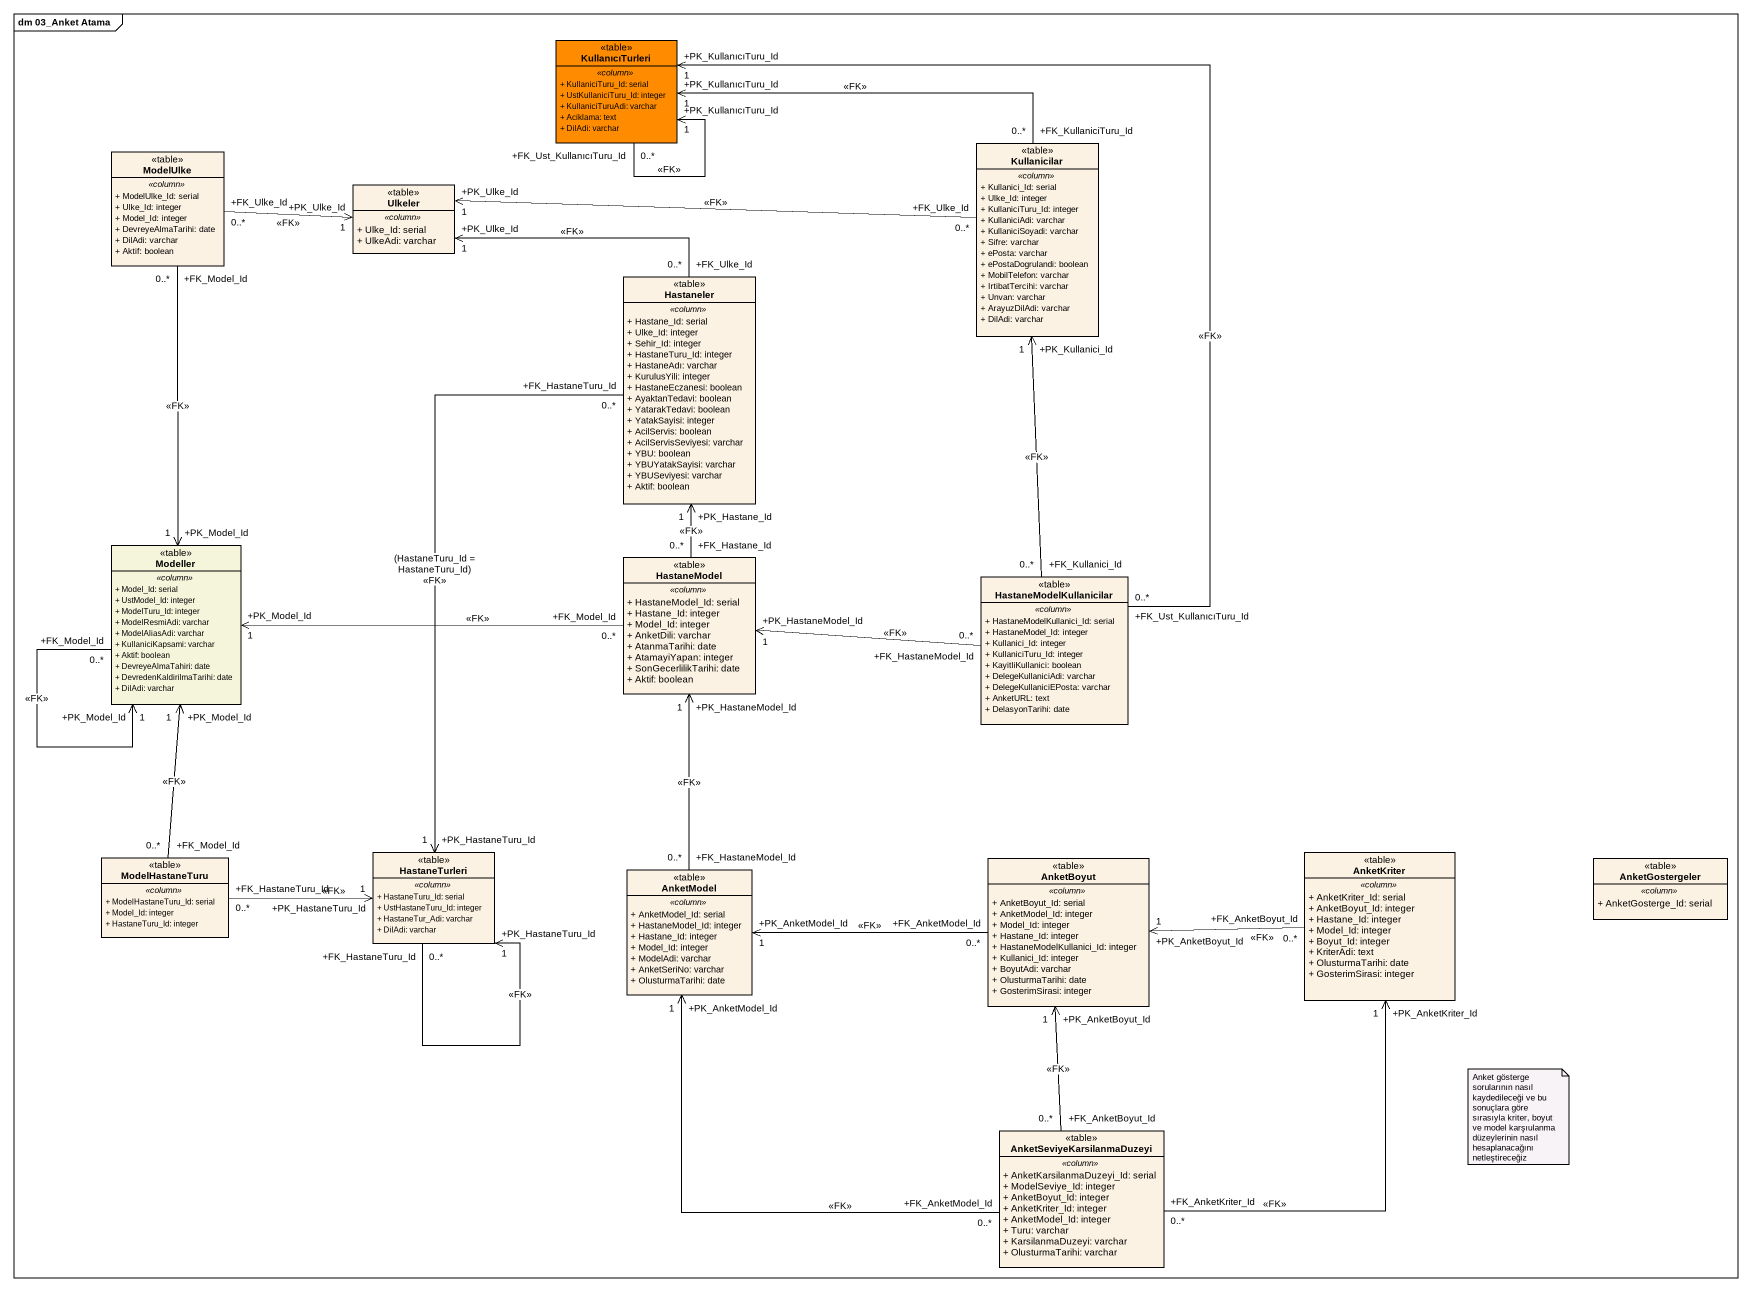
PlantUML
@startuml
mainframe dm 03_Anket Atama
hide circle
hide empty members
skinparam classAttributeIconSize 0
class KullanıcıTurleri <<table>> #FF8C00 {
  .. <<column>> ..
  + KullaniciTuru_Id: serial
  + UstKullaniciTuru_Id: integer
  + KullaniciTuruAdi: varchar
  + Aciklama: text
  + DilAdi: varchar
}
class Kullanicilar <<table>> {
  .. <<column>> ..
  + Kullanici_Id: serial
  + Ulke_Id: integer
  + KullaniciTuru_Id: integer
  + KullaniciAdi: varchar
  + KullaniciSoyadi: varchar
  + Sifre: varchar
  + ePosta: varchar
  + ePostaDogrulandi: boolean
  + MobilTelefon: varchar
  + IrtibatTercihi: varchar
  + Unvan: varchar
  + ArayuzDilAdi: varchar
  + DilAdi: varchar
}
class ModelUlke <<table>> {
  .. <<column>> ..
  + ModelUlke_Id: serial
  + Ulke_Id: integer
  + Model_Id: integer
  + DevreyeAlmaTarihi: date
  + DilAdi: varchar
  + Aktif: boolean
}
class Ulkeler <<table>> {
  .. <<column>> ..
  + Ulke_Id: serial
  + UlkeAdi: varchar
}
class Hastaneler <<table>> {
  .. <<column>> ..
  + Hastane_Id: serial
  + Ulke_Id: integer
  + Sehir_Id: integer
  + HastaneTuru_Id: integer
  + HastaneAdı: varchar
  + KurulusYili: integer
  + HastaneEczanesi: boolean
  + AyaktanTedavi: boolean
  + YatarakTedavi: boolean
  + YatakSayisi: integer
  + AcilServis: boolean
  + AcilServisSeviyesi: varchar
  + YBU: boolean
  + YBUYatakSayisi: varchar
  + YBUSeviyesi: varchar
  + Aktif: boolean
}
class Modeller <<table>> #F5F5DC {
  .. <<column>> ..
  + Model_Id: serial
  + UstModel_Id: integer
  + ModelTuru_Id: integer
  + ModelResmiAdi: varchar
  + ModelAliasAdi: varchar
  + KullaniciKapsami: varchar
  + Aktif: boolean
  + DevreyeAlmaTahiri: date
  + DevredenKaldirilmaTarihi: date
  + DilAdi: varchar
}
class HastaneModel <<table>> {
  .. <<column>> ..
  + HastaneModel_Id: serial
  + Hastane_Id: integer
  + Model_Id: integer
  + AnketDili: varchar
  + AtanmaTarihi: date
  + AtamayiYapan: integer
  + SonGecerlilikTarihi: date
  + Aktif: boolean
}
class HastaneModelKullanicilar <<table>> {
  .. <<column>> ..
  + HastaneModelKullanici_Id: serial
  + HastaneModel_Id: integer
  + Kullanici_Id: integer
  + KullaniciTuru_Id: integer
  + KayitliKullanici: boolean
  + DelegeKullaniciAdi: varchar
  + DelegeKullaniciEPosta: varchar
  + AnketURL: text
  + DelasyonTarihi: date
}
class HastaneTurleri <<table>> {
  .. <<column>> ..
  + HastaneTuru_Id: serial
  + UstHastaneTuru_Id: integer
  + HastaneTur_Adi: varchar
  + DilAdi: varchar
}
class AnketKriter <<table>> {
  .. <<column>> ..
  + AnketKriter_Id: serial
  + AnketBoyut_Id: integer
  + Hastane_Id: integer
  + Model_Id: integer
  + Boyut_Id: integer
  + KriterAdi: text
  + OlusturmaTarihi: date
  + GosterimSirasi: integer
}
class ModelHastaneTuru <<table>> {
  .. <<column>> ..
  + ModelHastaneTuru_Id: serial
  + Model_Id: integer
  + HastaneTuru_Id: integer
}
class AnketModel <<table>> {
  .. <<column>> ..
  + AnketModel_Id: serial
  + HastaneModel_Id: integer
  + Hastane_Id: integer
  + Model_Id: integer
  + ModelAdi: varchar
  + AnketSeriNo: varchar
  + OlusturmaTarihi: date
}
class AnketBoyut <<table>> {
  .. <<column>> ..
  + AnketBoyut_Id: serial
  + AnketModel_Id: integer
  + Model_Id: integer
  + Hastane_Id: integer
  + HastaneModelKullanici_Id: integer
  + Kullanici_Id: integer
  + BoyutAdi: varchar
  + OlusturmaTarihi: date
  + GosterimSirasi: integer
}
class AnketGostergeler <<table>> {
  .. <<column>> ..
  + AnketGosterge_Id: serial
}
class AnketSeviyeKarsilanmaDuzeyi <<table>> {
  .. <<column>> ..
  + AnketKarsilanmaDuzeyi_Id: serial
  + ModelSeviye_Id: integer
  + AnketBoyut_Id: integer
  + AnketKriter_Id: integer
  + AnketModel_Id: integer
  + Turu: varchar
  + KarsilanmaDuzeyi: varchar
  + OlusturmaTarihi: varchar
}
KullanıcıTurleri "+FK_Ust_KullanıcıTuru_Id\n0..*" --> "+PK_KullanıcıTuru_Id\n1" KullanıcıTurleri : <<FK>>
Kullanicilar "+FK_KullaniciTuru_Id\n0..*" -left-> "+PK_KullanıcıTuru_Id\n1" KullanıcıTurleri : <<FK>>
Kullanicilar "+FK_Ulke_Id\n0..*" -left-> "+PK_Ulke_Id\n1" Ulkeler : <<FK>>
ModelUlke "+FK_Ulke_Id\n0..*" -right-> "+PK_Ulke_Id\n1" Ulkeler : <<FK>>
ModelUlke "+FK_Model_Id\n0..*" --> "+PK_Model_Id\n1" Modeller : <<FK>>
Hastaneler "+FK_Ulke_Id\n0..*" -left-> "+PK_Ulke_Id\n1" Ulkeler : <<FK>>
Hastaneler "+FK_HastaneTuru_Id\n0..*" --> "+PK_HastaneTuru_Id\n1" HastaneTurleri : (HastaneTuru_Id = HastaneTuru_Id)\n<<FK>>
Modeller "+FK_Model_Id\n0..*" --> "+PK_Model_Id\n1" Modeller : <<FK>>
HastaneModel "+FK_Hastane_Id\n0..*" -up-> "+PK_Hastane_Id\n1" Hastaneler : <<FK>>
HastaneModel "+FK_Model_Id\n0..*" -left-> "+PK_Model_Id\n1" Modeller : <<FK>>
HastaneModelKullanicilar "+FK_Ust_KullanıcıTuru_Id\n0..*" -up-> "+PK_KullanıcıTuru_Id\n1" KullanıcıTurleri : <<FK>>
HastaneModelKullanicilar "+FK_Kullanici_Id\n0..*" -up-> "+PK_Kullanici_Id\n1" Kullanicilar : <<FK>>
HastaneModelKullanicilar "+FK_HastaneModel_Id\n0..*" -left-> "+PK_HastaneModel_Id\n1" HastaneModel : <<FK>>
HastaneTurleri "+FK_HastaneTuru_Id\n0..*" --> "+PK_HastaneTuru_Id\n1" HastaneTurleri : <<FK>>
AnketKriter "+FK_AnketBoyut_Id\n0..*" -left-> "+PK_AnketBoyut_Id\n1" AnketBoyut : <<FK>>
ModelHastaneTuru "+FK_Model_Id\n0..*" -up-> "+PK_Model_Id\n1" Modeller : <<FK>>
ModelHastaneTuru "+FK_HastaneTuru_Id\n0..*" -right-> "+PK_HastaneTuru_Id\n1" HastaneTurleri : <<FK>>
AnketModel "+FK_HastaneModel_Id\n0..*" -up-> "+PK_HastaneModel_Id\n1" HastaneModel : <<FK>>
AnketBoyut "+FK_AnketModel_Id\n0..*" -left-> "+PK_AnketModel_Id\n1" AnketModel : <<FK>>
AnketSeviyeKarsilanmaDuzeyi "+FK_AnketKriter_Id\n0..*" -up-> "+PK_AnketKriter_Id\n1" AnketKriter : <<FK>>
AnketSeviyeKarsilanmaDuzeyi "+FK_AnketModel_Id\n0..*" -up-> "+PK_AnketModel_Id\n1" AnketModel : <<FK>>
AnketSeviyeKarsilanmaDuzeyi "+FK_AnketBoyut_Id\n0..*" -up-> "+PK_AnketBoyut_Id\n1" AnketBoyut : <<FK>>
note as N1
  Anket gösterge sorularının nasıl kaydedileceği ve bu sonuçlara göre sırasıyla kriter, boyut ve model karşıulanma düzeylerinin nasıl hesaplanacağını netleştireceğiz
end note
@enduml
